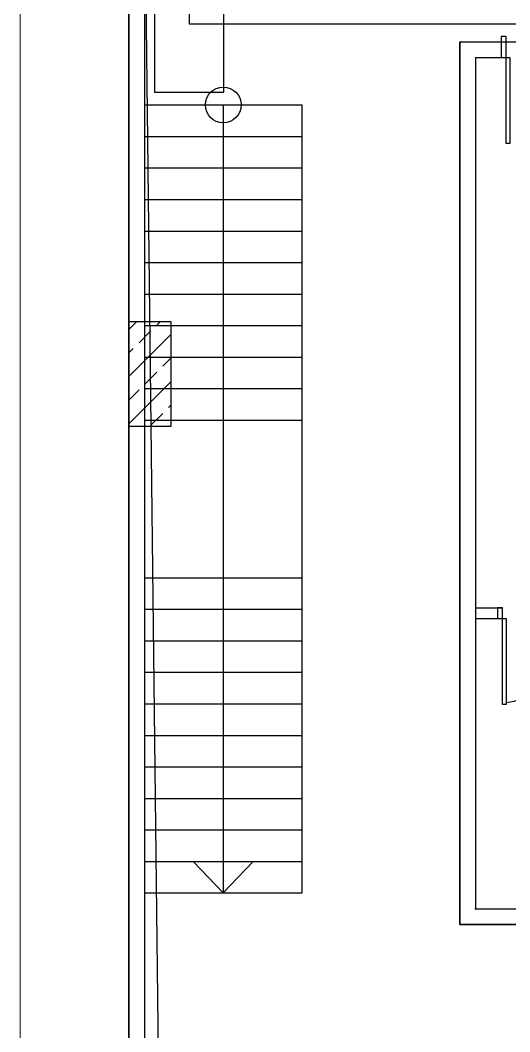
# Model space of a CAD drawing. Header units: centimetres. Extents: x 247996 to 315152, y -468471 to -440326.
# Drawn here: x 256625 to 257091, y -442834 to -441872 of the extents above; entities that cross this region are included whole.
import ezdxf

# ---------------------------------------------------------------- set-up
doc = ezdxf.new("R2010")
doc.units = ezdxf.units.CM
doc.linetypes.add('0', pattern=[500, 500])
doc.layers.add('SCOTT-ANTED', color=144, linetype='CONTINUOUS', lineweight=0)
doc.layers.add('SCOTT-MTY-SOGUKSU-BORU', color=5, linetype='0', lineweight=30)
doc.layers.add('SCOTT-MKDU0', color=50, linetype='CONTINUOUS')
doc.layers.add('SCOTT-MTY-TES-SAFT', color=8, linetype='Continuous')

msp = doc.modelspace()

# ---------------------------------------------------------------- linework, layer by layer
at = {"layer": 'SCOTT-ANTED'}
msp.add_line((256625.37, -440326.55), (256625.37, -447826.55), dxfattribs=at)
at = {"layer": 'SCOTT-MKDU0', "color": 8, "ltscale": 0.03}
for p, q in [((256728.6, -440508.19), (256728.6, -443082.08)), ((256728.6, -443082.08), (256728.6, -440508.19)), ((256743.6, -440523.24), (256743.6, -443082.08)), ((256743.81, -441742.11), (256758.74, -443053.17)), ((257043.6, -441892.11), (257043.6, -442732.11)), ((257043.6, -441892.11), (257087.96, -441892.11)), ((257043.6, -442732.11), (257043.6, -441892.11)), ((257043.6, -441892.11), (258298.25, -441892.11)), ((257058.6, -441907.11), (257058.6, -442717.11)), ((257058.6, -441907.11), (257091.27, -441907.11)), ((256743.6, -441952.11), (256893.6, -441952.11)), ((256818.6, -441952.11), (256818.6, -442702.11)), ((256893.6, -442702.11), (256893.6, -441952.11)), ((256743.6, -441982.11), (256893.6, -441982.11)), ((256743.6, -442012.11), (256893.6, -442012.11)), ((256743.6, -442042.11), (256893.6, -442042.11)), ((256743.6, -442072.11), (256893.6, -442072.11)), ((256743.6, -442102.11), (256893.6, -442102.11)), ((256743.6, -442102.11), (256893.6, -442102.11)), ((256743.6, -442132.11), (256893.6, -442132.11)), ((256728.74, -442165.74), (256736.39, -442158.1)), ((256728.74, -442158.1), (256768.74, -442158.1)), ((256728.74, -442258.1), (256728.74, -442158.1)), ((256743.6, -442162.11), (256893.6, -442162.11)), ((256755.32, -442161.61), (256758.84, -442158.1)), ((256768.74, -442158.1), (256768.74, -442258.1)), ((256728.74, -442210.65), (256768.74, -442170.65)), ((256738.48, -442178.45), (256749.71, -442167.22)), ((256728.74, -442188.19), (256732.87, -442184.06)), ((256743.6, -442192.11), (256893.6, -442192.11)), ((256760.93, -442200.9), (256768.74, -442193.1)), ((256744.1, -442217.74), (256755.32, -442206.51)), ((256728.74, -442255.55), (256768.74, -442215.55)), ((256743.6, -442222.11), (256893.6, -442222.11)), ((256728.74, -442233.1), (256738.48, -442223.35)), ((256766.55, -442240.19), (256768.74, -442238)), ((256749.71, -442257.03), (256760.93, -442245.8)), ((256768.74, -442258.1), (256728.74, -442258.1)), ((256743.6, -442252.11), (256893.6, -442252.11)), ((256743.6, -442402.11), (256893.6, -442402.11)), ((256743.6, -442432.11), (256893.6, -442432.11)), ((257058.6, -442430.88), (257084.49, -442430.88)), ((257058.6, -442440.88), (257087.81, -442440.88)), ((256743.6, -442462.11), (256893.6, -442462.11)), ((256743.6, -442492.11), (256893.6, -442492.11)), ((256743.6, -442522.11), (256893.6, -442522.11)), ((256743.6, -442552.11), (256893.6, -442552.11)), ((256743.6, -442552.11), (256893.6, -442552.11)), ((256743.6, -442582.11), (256893.6, -442582.11)), ((256743.6, -442612.11), (256893.6, -442612.11)), ((256743.6, -442642.11), (256893.6, -442642.11)), ((256743.6, -442672.11), (256893.6, -442672.11)), ((256818.6, -442702.11), (256790.06, -442672.11)), ((256818.6, -442702.11), (256847.14, -442672.11)), ((256743.6, -442702.11), (256893.6, -442702.11)), ((257058.17, -442717.11), (257230.53, -442717.11)), ((257043.6, -442732.11), (257230.53, -442732.11)), ((257210.51, -442732.11), (257043.6, -442732.11))]:
    msp.add_line(p, q, dxfattribs=at)
for points in [[(257087.96, -441887.11), (257082.96, -441887.11), (257082.96, -441907.11), (257087.96, -441907.11), (257087.96, -441887.11)], [(257087.96, -441887.11), (257082.96, -441887.11), (257082.96, -441907.11), (257087.96, -441907.11), (257087.96, -441887.11)], [(257087.96, -441887.11), (257082.96, -441887.11), (257082.96, -441907.11), (257087.96, -441907.11), (257087.96, -441887.11)], [(257084.49, -442430.88), (257079.49, -442430.88), (257079.49, -442440.88), (257084.49, -442440.88), (257084.49, -442430.88)]]:
    msp.add_lwpolyline(points, dxfattribs=at)
for points in [[(257087.96, -441907.11), (257091.27, -441907.11), (257091.27, -441988.98), (257087.96, -441988.98)], [(257087.96, -441907.11), (257091.27, -441907.11), (257091.27, -441988.98), (257087.96, -441988.98)], [(257087.96, -441907.11), (257091.27, -441907.11), (257091.27, -441988.98), (257087.96, -441988.98)], [(257084.49, -442440.88), (257087.81, -442440.88), (257087.81, -442522.74), (257084.49, -442522.74)]]:
    msp.add_lwpolyline(points, close=True, dxfattribs=at)
msp.add_circle((256818.6, -441952.11), 16.98, dxfattribs=at)
msp.add_arc((257075.93, -442432.65), 88.95, 277.67474, 354.69191, dxfattribs=at)
at = {"layer": 'SCOTT-MTY-SOGUKSU-BORU'}
msp.add_lwpolyline([(256786, -441810), (256786, -441875), (257143, -441875)], dxfattribs=at)
at = {"layer": 'SCOTT-MTY-TES-SAFT'}
msp.add_lwpolyline([(256753, -441940), (256819, -441940), (256819, -441746), (256753, -441746)], close=True, dxfattribs=at)

doc.saveas('drawing.dxf')
